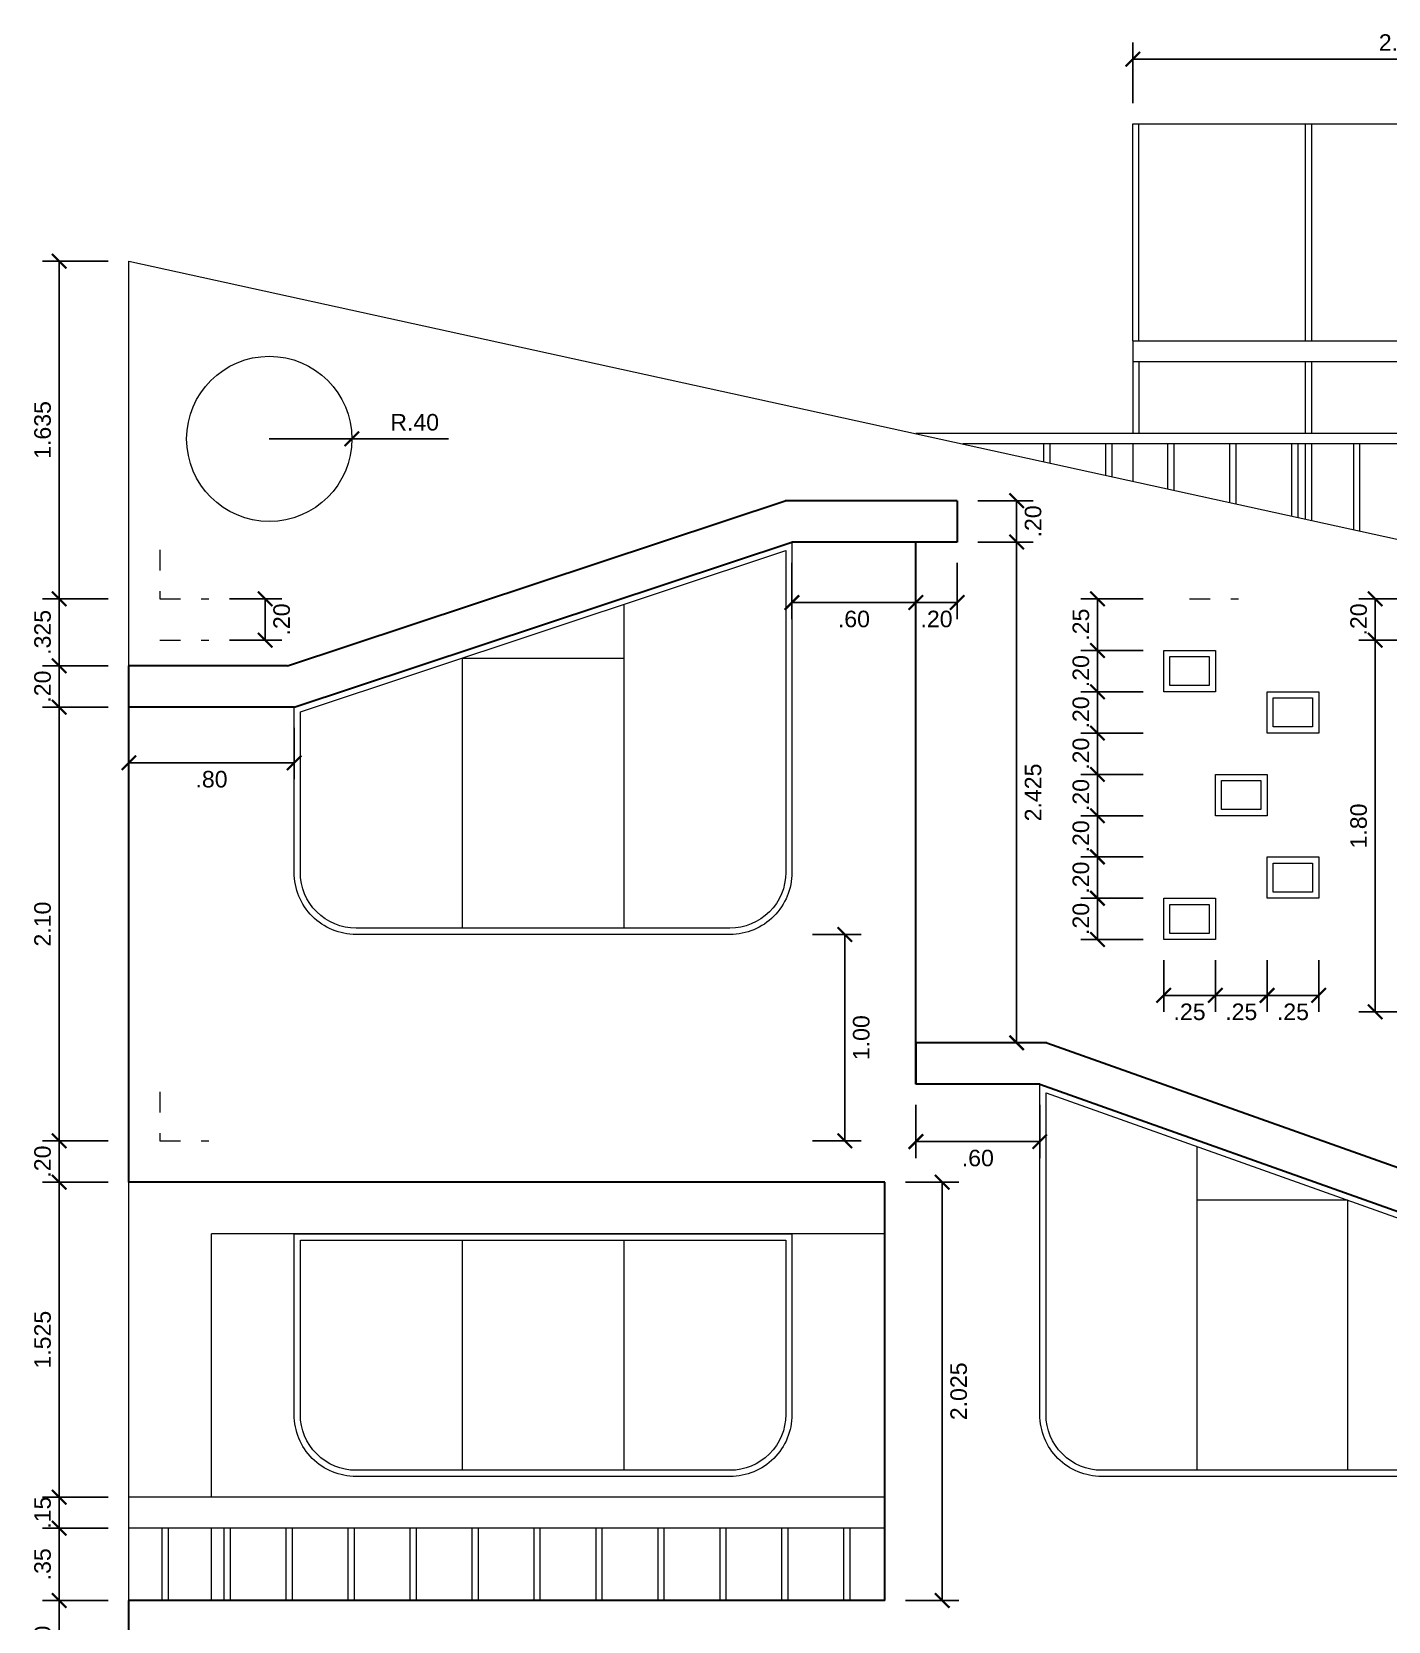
# Model space of a CAD drawing. Header units: millimetres. Extents: x 148 to 249, y 24 to 77.
# Drawn here: x 150.01 to 156.58, y 46.61 to 54.31 of the extents above; entities that cross this region are included whole.
import ezdxf

# ---------------------------------------------------------------- set-up
doc = ezdxf.new("R2010")
doc.units = ezdxf.units.MM
doc.header["$PDMODE"] = 32
doc.linetypes.add('HIDDEN2', pattern=[4.7625, 3.175, -1.5875])
doc.layers.get('0').update_dxf_attribs({"lineweight": 0})
doc.layers.get('Defpoints').update_dxf_attribs({"lineweight": 0})
for name, color, linetype, lineweight in [('A-Dims', 22, 'Continuous', 0), ('A-Hidden projection', 33, 'HIDDEN2', 0), ('A-Stair', 53, 'Continuous', 0), ('l3', 30, 'Continuous', 30)]:
    doc.layers.add(name, color=color, linetype=linetype, lineweight=lineweight)
doc.styles.add('ejes', font='swissel.ttf')
doc.dimstyles.new('DIM50', dxfattribs={"dimtxt": 0.08, "dimasz": 0.07, "dimexe": 0.08, "dimexo": 0.1, "dimgap": 0.04, "dimtad": 2, "dimzin": 4, "dimdsep": 46, "dimtxsty": 'ejes', "dimblk": 'ARCHTICK', "dimcen": 0.05, "dimadec": 0, "dimazin": 0, "dimtfac": 1, "dimtix": 1, "dimtmove": 0, "dimatfit": 3, "dimfxl": 0.08, "dimarcsym": 0})

# ---------------------------------------------------------------- blocks, each defined once
blk = doc.blocks.new('_ArchTick')
at = {"color": 0, "linetype": 'ByBlock', "const_width": 0.15}
blk.add_lwpolyline([(-0.5, -0.5), (0.5, 0.5)], dxfattribs=at)
blk = doc.blocks.new('*D125')
at = {"layer": 'A-Dims', "color": 0, "lineweight": -2}
for p, q in [((150.3796, 46.7102), (150.0619, 46.7102)), ((150.1419, 46.7102), (150.1419, 46.3102)), ((150.3796, 46.3102), (150.0619, 46.3102))]:
    blk.add_line(p, q, dxfattribs=at)
at = {"layer": 'Defpoints', "color": 0}
for p in [(150.4796, 46.7102), (150.1419, 46.3102), (150.4796, 46.3102)]:
    blk.add_point(p, dxfattribs=at)
at = {"layer": 'A-Dims', "color": 0, "lineweight": -2, "xscale": 0.07, "yscale": 0.07, "zscale": 0.07}
for p, rotation in [((150.1419, 46.7102), 90), ((150.1419, 46.3102), 270)]:
    blk.add_blockref('_ArchTick', p, dxfattribs=dict(at, rotation=rotation))
at = {"layer": 'A-Dims', "color": 0, "insert": (150.0619, 46.5102), "char_height": 0.08, "attachment_point": 5, "rotation": 90, "style": 'ejes'}
blk.add_mtext('.40', dxfattribs=at)
blk = doc.blocks.new('*D126')
at = {"layer": 'A-Dims', "color": 0, "lineweight": -2}
for p, q in [((150.3796, 47.0602), (150.0619, 47.0602)), ((150.1419, 47.0602), (150.1419, 46.7102)), ((150.3796, 46.7102), (150.0619, 46.7102))]:
    blk.add_line(p, q, dxfattribs=at)
at = {"layer": 'Defpoints', "color": 0}
for p in [(150.4796, 47.0602), (150.1419, 46.7102), (150.4796, 46.7102)]:
    blk.add_point(p, dxfattribs=at)
at = {"layer": 'A-Dims', "color": 0, "lineweight": -2, "xscale": 0.07, "yscale": 0.07, "zscale": 0.07}
for p, rotation in [((150.1419, 47.0602), 90), ((150.1419, 46.7102), 270)]:
    blk.add_blockref('_ArchTick', p, dxfattribs=dict(at, rotation=rotation))
at = {"layer": 'A-Dims', "color": 0, "insert": (150.0619, 46.8852), "char_height": 0.08, "attachment_point": 5, "rotation": 90, "style": 'ejes'}
blk.add_mtext('.35', dxfattribs=at)
blk = doc.blocks.new('*D127')
at = {"layer": 'A-Dims', "color": 0, "lineweight": -2}
for p, q in [((150.3796, 47.2102), (150.0619, 47.2102)), ((150.1419, 47.2102), (150.1419, 47.0602)), ((150.3796, 47.0602), (150.0619, 47.0602))]:
    blk.add_line(p, q, dxfattribs=at)
at = {"layer": 'Defpoints', "color": 0}
for p in [(150.4796, 47.2102), (150.1419, 47.0602), (150.4796, 47.0602)]:
    blk.add_point(p, dxfattribs=at)
at = {"layer": 'A-Dims', "color": 0, "lineweight": -2, "xscale": 0.07, "yscale": 0.07, "zscale": 0.07}
for p, rotation in [((150.1419, 47.2102), 270), ((150.1419, 47.0602), 90)]:
    blk.add_blockref('_ArchTick', p, dxfattribs=dict(at, rotation=rotation))
at = {"layer": 'A-Dims', "color": 0, "insert": (150.0619, 47.1352), "char_height": 0.08, "attachment_point": 5, "rotation": 90, "style": 'ejes'}
blk.add_mtext('.15', dxfattribs=at)
blk = doc.blocks.new('*D128')
at = {"layer": 'A-Dims', "color": 0, "lineweight": -2}
for p, q in [((150.3796, 48.7352), (150.0619, 48.7352)), ((150.1419, 48.7352), (150.1419, 47.2102)), ((150.3796, 47.2102), (150.0619, 47.2102))]:
    blk.add_line(p, q, dxfattribs=at)
at = {"layer": 'Defpoints', "color": 0}
for p in [(150.4796, 48.7352), (150.1419, 47.2102), (150.4796, 47.2102)]:
    blk.add_point(p, dxfattribs=at)
at = {"layer": 'A-Dims', "color": 0, "lineweight": -2, "xscale": 0.07, "yscale": 0.07, "zscale": 0.07}
for p, rotation in [((150.1419, 48.7352), 90), ((150.1419, 47.2102), 270)]:
    blk.add_blockref('_ArchTick', p, dxfattribs=dict(at, rotation=rotation))
at = {"layer": 'A-Dims', "color": 0, "insert": (150.0619, 47.9727), "char_height": 0.08, "attachment_point": 5, "rotation": 90, "style": 'ejes'}
blk.add_mtext('1.525', dxfattribs=at)
blk = doc.blocks.new('*D129')
at = {"layer": 'A-Dims', "color": 0, "lineweight": -2}
for p, q in [((150.3796, 51.0352), (150.0619, 51.0352)), ((150.1419, 51.0352), (150.1419, 48.9352)), ((150.3796, 48.9352), (150.0619, 48.9352))]:
    blk.add_line(p, q, dxfattribs=at)
at = {"layer": 'Defpoints', "color": 0}
for p in [(150.4796, 51.0352), (150.1419, 48.9352), (150.4796, 48.9352)]:
    blk.add_point(p, dxfattribs=at)
at = {"layer": 'A-Dims', "color": 0, "lineweight": -2, "xscale": 0.07, "yscale": 0.07, "zscale": 0.07}
for p, rotation in [((150.1419, 51.0352), 90), ((150.1419, 48.9352), 270)]:
    blk.add_blockref('_ArchTick', p, dxfattribs=dict(at, rotation=rotation))
at = {"layer": 'A-Dims', "color": 0, "insert": (150.0619, 49.9852), "char_height": 0.08, "attachment_point": 5, "rotation": 90, "style": 'ejes'}
blk.add_mtext('2.10', dxfattribs=at)
blk = doc.blocks.new('*D130')
at = {"layer": 'A-Dims', "color": 0, "lineweight": -2}
for p, q in [((150.3796, 48.9352), (150.0619, 48.9352)), ((150.1419, 48.9352), (150.1419, 48.7352)), ((150.3796, 48.7352), (150.0619, 48.7352))]:
    blk.add_line(p, q, dxfattribs=at)
at = {"layer": 'Defpoints', "color": 0}
for p in [(150.4796, 48.9352), (150.1419, 48.7352), (150.4796, 48.7352)]:
    blk.add_point(p, dxfattribs=at)
at = {"layer": 'A-Dims', "color": 0, "lineweight": -2, "xscale": 0.07, "yscale": 0.07, "zscale": 0.07}
for p, rotation in [((150.1419, 48.9352), 270), ((150.1419, 48.7352), 90)]:
    blk.add_blockref('_ArchTick', p, dxfattribs=dict(at, rotation=rotation))
at = {"layer": 'A-Dims', "color": 0, "insert": (150.0619, 48.8352), "char_height": 0.08, "attachment_point": 5, "rotation": 90, "style": 'ejes'}
blk.add_mtext('.20', dxfattribs=at)
blk = doc.blocks.new('*D131')
at = {"layer": 'A-Dims', "color": 0, "lineweight": -2}
for p, q in [((150.3796, 51.2352), (150.0619, 51.2352)), ((150.1419, 51.2352), (150.1419, 51.0352)), ((150.3796, 51.0352), (150.0619, 51.0352))]:
    blk.add_line(p, q, dxfattribs=at)
at = {"layer": 'Defpoints', "color": 0}
for p in [(150.4796, 51.2352), (150.1419, 51.0352), (150.4796, 51.0352)]:
    blk.add_point(p, dxfattribs=at)
at = {"layer": 'A-Dims', "color": 0, "lineweight": -2, "xscale": 0.07, "yscale": 0.07, "zscale": 0.07}
for p, rotation in [((150.1419, 51.2352), 270), ((150.1419, 51.0352), 90)]:
    blk.add_blockref('_ArchTick', p, dxfattribs=dict(at, rotation=rotation))
at = {"layer": 'A-Dims', "color": 0, "insert": (150.0619, 51.1352), "char_height": 0.08, "attachment_point": 5, "rotation": 90, "style": 'ejes'}
blk.add_mtext('.20', dxfattribs=at)
blk = doc.blocks.new('*D135')
at = {"layer": 'A-Dims', "color": 0, "lineweight": -2}
for p in [(151.1592, 52.3347), (152.0268, 52.3347)]:
    blk.add_line(p, (151.5592, 52.3347), dxfattribs=at)
at = {"layer": 'Defpoints', "color": 0}
for p in [(151.1592, 52.3347), (151.5592, 52.3347)]:
    blk.add_point(p, dxfattribs=at)
at = {"layer": 'A-Dims', "color": 0, "lineweight": -2, "xscale": 0.07, "yscale": 0.07, "zscale": 0.07, "rotation": 180.0000000000082}
blk.add_blockref('_ArchTick', (151.5592, 52.3347), dxfattribs=at)
at = {"layer": 'A-Dims', "color": 0, "insert": (151.863, 52.4147), "char_height": 0.08, "attachment_point": 5, "style": 'ejes'}
blk.add_mtext('R.40', dxfattribs=at)
blk = doc.blocks.new('*D137')
at = {"layer": 'A-Dims', "color": 0, "lineweight": -2}
for p, q in [((154.5896, 52.0352), (154.8574, 52.0352)), ((154.7774, 52.0352), (154.7774, 51.8352)), ((154.5896, 51.8352), (154.8574, 51.8352))]:
    blk.add_line(p, q, dxfattribs=at)
at = {"layer": 'Defpoints', "color": 0}
for p in [(154.4896, 52.0352), (154.4896, 51.8352), (154.7774, 51.8352)]:
    blk.add_point(p, dxfattribs=at)
at = {"layer": 'A-Dims', "color": 0, "lineweight": -2, "xscale": 0.07, "yscale": 0.07, "zscale": 0.07}
for p, rotation in [((154.7774, 52.0352), 270), ((154.7774, 51.8352), 90)]:
    blk.add_blockref('_ArchTick', p, dxfattribs=dict(at, rotation=rotation))
at = {"layer": 'A-Dims', "color": 0, "insert": (154.8574, 51.9352), "char_height": 0.08, "attachment_point": 5, "rotation": 90, "style": 'ejes'}
blk.add_mtext('.20', dxfattribs=at)
blk = doc.blocks.new('*D138')
at = {"layer": 'A-Dims', "color": 0, "lineweight": -2}
for p, q in [((154.5896, 51.8352), (154.8574, 51.8352)), ((154.7774, 49.4102), (154.7774, 51.8352)), ((154.5896, 49.4102), (154.8574, 49.4102))]:
    blk.add_line(p, q, dxfattribs=at)
at = {"layer": 'Defpoints', "color": 0}
for p in [(154.4896, 51.8352), (154.7774, 51.8352), (154.4896, 49.4102)]:
    blk.add_point(p, dxfattribs=at)
at = {"layer": 'A-Dims', "color": 0, "lineweight": -2, "xscale": 0.07, "yscale": 0.07, "zscale": 0.07}
for p, rotation in [((154.7774, 51.8352), 90), ((154.7774, 49.4102), 270)]:
    blk.add_blockref('_ArchTick', p, dxfattribs=dict(at, rotation=rotation))
at = {"layer": 'A-Dims', "color": 0, "insert": (154.8574, 50.6227), "char_height": 0.08, "attachment_point": 5, "rotation": 90, "style": 'ejes'}
blk.add_mtext('2.425', dxfattribs=at)
blk = doc.blocks.new('*D139')
at = {"layer": 'A-Dims', "color": 0, "lineweight": -2}
for p, q in [((150.3796, 51.5602), (150.0619, 51.5602)), ((150.1419, 51.5602), (150.1419, 51.2352)), ((150.3796, 51.2352), (150.0619, 51.2352))]:
    blk.add_line(p, q, dxfattribs=at)
at = {"layer": 'Defpoints', "color": 0}
for p in [(150.4796, 51.5602), (150.1419, 51.2352), (150.4796, 51.2352)]:
    blk.add_point(p, dxfattribs=at)
at = {"layer": 'A-Dims', "color": 0, "lineweight": -2, "xscale": 0.07, "yscale": 0.07, "zscale": 0.07}
for p, rotation in [((150.1419, 51.5602), 90), ((150.1419, 51.2352), 270)]:
    blk.add_blockref('_ArchTick', p, dxfattribs=dict(at, rotation=rotation))
at = {"layer": 'A-Dims', "color": 0, "insert": (150.0619, 51.3977), "char_height": 0.08, "attachment_point": 5, "rotation": 90, "style": 'ejes'}
blk.add_mtext('.325', dxfattribs=at)
blk = doc.blocks.new('*D140')
at = {"layer": 'A-Dims', "color": 0, "lineweight": -2}
for p, q in [((150.9668, 51.5602), (151.2193, 51.5602)), ((151.1393, 51.5602), (151.1393, 51.3602)), ((150.9668, 51.3602), (151.2193, 51.3602))]:
    blk.add_line(p, q, dxfattribs=at)
at = {"layer": 'Defpoints', "color": 0}
for p in [(150.8668, 51.5602), (150.8668, 51.3602), (151.1393, 51.3602)]:
    blk.add_point(p, dxfattribs=at)
at = {"layer": 'A-Dims', "color": 0, "lineweight": -2, "xscale": 0.07, "yscale": 0.07, "zscale": 0.07}
for p, rotation in [((151.1393, 51.5602), 270), ((151.1393, 51.3602), 90)]:
    blk.add_blockref('_ArchTick', p, dxfattribs=dict(at, rotation=rotation))
at = {"layer": 'A-Dims', "color": 0, "insert": (151.2193, 51.4602), "char_height": 0.08, "attachment_point": 5, "rotation": 90, "style": 'ejes'}
blk.add_mtext('.20', dxfattribs=at)
blk = doc.blocks.new('*D141')
at = {"layer": 'A-Dims', "color": 0, "lineweight": -2}
for p, q in [((150.3796, 53.1953), (150.0619, 53.1953)), ((150.1419, 53.1953), (150.1419, 51.5602)), ((150.3796, 51.5602), (150.0619, 51.5602))]:
    blk.add_line(p, q, dxfattribs=at)
at = {"layer": 'Defpoints', "color": 0}
for p in [(150.4796, 53.1953), (150.1419, 51.5602), (150.4796, 51.5602)]:
    blk.add_point(p, dxfattribs=at)
at = {"layer": 'A-Dims', "color": 0, "lineweight": -2, "xscale": 0.07, "yscale": 0.07, "zscale": 0.07}
for p, rotation in [((150.1419, 53.1953), 90), ((150.1419, 51.5602), 270)]:
    blk.add_blockref('_ArchTick', p, dxfattribs=dict(at, rotation=rotation))
at = {"layer": 'A-Dims', "color": 0, "insert": (150.0619, 52.3778), "char_height": 0.08, "attachment_point": 5, "rotation": 90, "style": 'ejes'}
blk.add_mtext('1.635', dxfattribs=at)
blk = doc.blocks.new('*D145')
at = {"layer": 'A-Dims', "color": 0, "lineweight": -2}
for p, q in [((156.6402, 51.3602), (156.4334, 51.3602)), ((156.5134, 51.3602), (156.5134, 49.5602)), ((156.6402, 49.5602), (156.4334, 49.5602))]:
    blk.add_line(p, q, dxfattribs=at)
at = {"layer": 'Defpoints', "color": 0}
for p in [(156.7402, 51.3602), (156.5134, 49.5602), (156.7402, 49.5602)]:
    blk.add_point(p, dxfattribs=at)
at = {"layer": 'A-Dims', "color": 0, "lineweight": -2, "xscale": 0.07, "yscale": 0.07, "zscale": 0.07}
for p, rotation in [((156.5134, 51.3602), 90), ((156.5134, 49.5602), 270)]:
    blk.add_blockref('_ArchTick', p, dxfattribs=dict(at, rotation=rotation))
at = {"layer": 'A-Dims', "color": 0, "insert": (156.4334, 50.4602), "char_height": 0.08, "attachment_point": 5, "rotation": 90, "style": 'ejes'}
blk.add_mtext('1.80', dxfattribs=at)
blk = doc.blocks.new('*D146')
at = {"layer": 'A-Dims', "color": 0, "lineweight": -2}
for p, q in [((156.6659, 51.5602), (156.4334, 51.5602)), ((156.5134, 51.5602), (156.5134, 51.3602)), ((156.6659, 51.3602), (156.4334, 51.3602))]:
    blk.add_line(p, q, dxfattribs=at)
at = {"layer": 'Defpoints', "color": 0}
for p in [(156.7659, 51.5602), (156.5134, 51.3602), (156.7659, 51.3602)]:
    blk.add_point(p, dxfattribs=at)
at = {"layer": 'A-Dims', "color": 0, "lineweight": -2, "xscale": 0.07, "yscale": 0.07, "zscale": 0.07}
for p, rotation in [((156.5134, 51.5602), 270), ((156.5134, 51.3602), 90)]:
    blk.add_blockref('_ArchTick', p, dxfattribs=dict(at, rotation=rotation))
at = {"layer": 'A-Dims', "color": 0, "insert": (156.4334, 51.4602), "char_height": 0.08, "attachment_point": 5, "rotation": 90, "style": 'ejes'}
blk.add_mtext('.20', dxfattribs=at)
blk = doc.blocks.new('*D148')
at = {"layer": 'A-Dims', "color": 0, "lineweight": -2}
for p, q in [((155.3896, 51.5602), (155.0887, 51.5602)), ((155.1687, 51.5602), (155.1687, 51.3102)), ((155.3896, 51.3102), (155.0887, 51.3102))]:
    blk.add_line(p, q, dxfattribs=at)
at = {"layer": 'Defpoints', "color": 0}
for p in [(155.4896, 51.5602), (155.1687, 51.3102), (155.4896, 51.3102)]:
    blk.add_point(p, dxfattribs=at)
at = {"layer": 'A-Dims', "color": 0, "lineweight": -2, "xscale": 0.07, "yscale": 0.07, "zscale": 0.07}
for p, rotation in [((155.1687, 51.5602), 90), ((155.1687, 51.3102), 270)]:
    blk.add_blockref('_ArchTick', p, dxfattribs=dict(at, rotation=rotation))
at = {"layer": 'A-Dims', "color": 0, "insert": (155.0887, 51.4352), "char_height": 0.08, "attachment_point": 5, "rotation": 90, "style": 'ejes'}
blk.add_mtext('.25', dxfattribs=at)
blk = doc.blocks.new('*D149')
at = {"layer": 'A-Dims', "color": 0, "lineweight": -2}
for p, q in [((155.3896, 51.3102), (155.0887, 51.3102)), ((155.1687, 51.1102), (155.1687, 51.3102)), ((155.3896, 51.1102), (155.0887, 51.1102))]:
    blk.add_line(p, q, dxfattribs=at)
at = {"layer": 'Defpoints', "color": 0}
for p in [(155.1687, 51.3102), (155.4896, 51.3102), (155.4896, 51.1102)]:
    blk.add_point(p, dxfattribs=at)
at = {"layer": 'A-Dims', "color": 0, "lineweight": -2, "xscale": 0.07, "yscale": 0.07, "zscale": 0.07}
for p, rotation in [((155.1687, 51.3102), 270), ((155.1687, 51.1102), 90)]:
    blk.add_blockref('_ArchTick', p, dxfattribs=dict(at, rotation=rotation))
at = {"layer": 'A-Dims', "color": 0, "insert": (155.0887, 51.2102), "char_height": 0.08, "attachment_point": 5, "rotation": 90, "style": 'ejes'}
blk.add_mtext('.20', dxfattribs=at)
blk = doc.blocks.new('*D150')
at = {"layer": 'A-Dims', "color": 0, "lineweight": -2}
for p, q in [((155.3896, 51.1102), (155.0887, 51.1102)), ((155.1687, 50.9102), (155.1687, 51.1102)), ((155.3896, 50.9102), (155.0887, 50.9102))]:
    blk.add_line(p, q, dxfattribs=at)
at = {"layer": 'Defpoints', "color": 0}
for p in [(155.1687, 51.1102), (155.4896, 51.1102), (155.4896, 50.9102)]:
    blk.add_point(p, dxfattribs=at)
at = {"layer": 'A-Dims', "color": 0, "lineweight": -2, "xscale": 0.07, "yscale": 0.07, "zscale": 0.07}
for p, rotation in [((155.1687, 51.1102), 270), ((155.1687, 50.9102), 90)]:
    blk.add_blockref('_ArchTick', p, dxfattribs=dict(at, rotation=rotation))
at = {"layer": 'A-Dims', "color": 0, "insert": (155.0887, 51.0102), "char_height": 0.08, "attachment_point": 5, "rotation": 90, "style": 'ejes'}
blk.add_mtext('.20', dxfattribs=at)
blk = doc.blocks.new('*D151')
at = {"layer": 'A-Dims', "color": 0, "lineweight": -2}
for p, q in [((155.3896, 50.9102), (155.0887, 50.9102)), ((155.1687, 50.7102), (155.1687, 50.9102)), ((155.3896, 50.7102), (155.0887, 50.7102))]:
    blk.add_line(p, q, dxfattribs=at)
at = {"layer": 'Defpoints', "color": 0}
for p in [(155.1687, 50.9102), (155.4896, 50.9102), (155.4896, 50.7102)]:
    blk.add_point(p, dxfattribs=at)
at = {"layer": 'A-Dims', "color": 0, "lineweight": -2, "xscale": 0.07, "yscale": 0.07, "zscale": 0.07}
for p, rotation in [((155.1687, 50.9102), 270), ((155.1687, 50.7102), 90)]:
    blk.add_blockref('_ArchTick', p, dxfattribs=dict(at, rotation=rotation))
at = {"layer": 'A-Dims', "color": 0, "insert": (155.0887, 50.8102), "char_height": 0.08, "attachment_point": 5, "rotation": 90, "style": 'ejes'}
blk.add_mtext('.20', dxfattribs=at)
blk = doc.blocks.new('*D152')
at = {"layer": 'A-Dims', "color": 0, "lineweight": -2}
for p, q in [((155.3896, 50.7102), (155.0887, 50.7102)), ((155.1687, 50.5102), (155.1687, 50.7102)), ((155.3896, 50.5102), (155.0887, 50.5102))]:
    blk.add_line(p, q, dxfattribs=at)
at = {"layer": 'Defpoints', "color": 0}
for p in [(155.1687, 50.7102), (155.4896, 50.7102), (155.4896, 50.5102)]:
    blk.add_point(p, dxfattribs=at)
at = {"layer": 'A-Dims', "color": 0, "lineweight": -2, "xscale": 0.07, "yscale": 0.07, "zscale": 0.07}
for p, rotation in [((155.1687, 50.7102), 270), ((155.1687, 50.5102), 90)]:
    blk.add_blockref('_ArchTick', p, dxfattribs=dict(at, rotation=rotation))
at = {"layer": 'A-Dims', "color": 0, "insert": (155.0887, 50.6102), "char_height": 0.08, "attachment_point": 5, "rotation": 90, "style": 'ejes'}
blk.add_mtext('.20', dxfattribs=at)
blk = doc.blocks.new('*D153')
at = {"layer": 'A-Dims', "color": 0, "lineweight": -2}
for p, q in [((155.3896, 50.5102), (155.0887, 50.5102)), ((155.1687, 50.3102), (155.1687, 50.5102)), ((155.3896, 50.3102), (155.0887, 50.3102))]:
    blk.add_line(p, q, dxfattribs=at)
at = {"layer": 'Defpoints', "color": 0}
for p in [(155.1687, 50.5102), (155.4896, 50.5102), (155.4896, 50.3102)]:
    blk.add_point(p, dxfattribs=at)
at = {"layer": 'A-Dims', "color": 0, "lineweight": -2, "xscale": 0.07, "yscale": 0.07, "zscale": 0.07}
for p, rotation in [((155.1687, 50.5102), 270), ((155.1687, 50.3102), 90)]:
    blk.add_blockref('_ArchTick', p, dxfattribs=dict(at, rotation=rotation))
at = {"layer": 'A-Dims', "color": 0, "insert": (155.0887, 50.4102), "char_height": 0.08, "attachment_point": 5, "rotation": 90, "style": 'ejes'}
blk.add_mtext('.20', dxfattribs=at)
blk = doc.blocks.new('*D154')
at = {"layer": 'A-Dims', "color": 0, "lineweight": -2}
for p, q in [((155.3896, 50.3102), (155.0887, 50.3102)), ((155.1687, 50.1102), (155.1687, 50.3102)), ((155.3896, 50.1102), (155.0887, 50.1102))]:
    blk.add_line(p, q, dxfattribs=at)
at = {"layer": 'Defpoints', "color": 0}
for p in [(155.1687, 50.3102), (155.4896, 50.3102), (155.4896, 50.1102)]:
    blk.add_point(p, dxfattribs=at)
at = {"layer": 'A-Dims', "color": 0, "lineweight": -2, "xscale": 0.07, "yscale": 0.07, "zscale": 0.07}
for p, rotation in [((155.1687, 50.3102), 270), ((155.1687, 50.1102), 90)]:
    blk.add_blockref('_ArchTick', p, dxfattribs=dict(at, rotation=rotation))
at = {"layer": 'A-Dims', "color": 0, "insert": (155.0887, 50.2102), "char_height": 0.08, "attachment_point": 5, "rotation": 90, "style": 'ejes'}
blk.add_mtext('.20', dxfattribs=at)
blk = doc.blocks.new('*D155')
at = {"layer": 'A-Dims', "color": 0, "lineweight": -2}
for p, q in [((155.3896, 50.1102), (155.0887, 50.1102)), ((155.1687, 49.9102), (155.1687, 50.1102)), ((155.3896, 49.9102), (155.0887, 49.9102))]:
    blk.add_line(p, q, dxfattribs=at)
at = {"layer": 'Defpoints', "color": 0}
for p in [(155.1687, 50.1102), (155.4896, 50.1102), (155.4896, 49.9102)]:
    blk.add_point(p, dxfattribs=at)
at = {"layer": 'A-Dims', "color": 0, "lineweight": -2, "xscale": 0.07, "yscale": 0.07, "zscale": 0.07}
for p, rotation in [((155.1687, 50.1102), 270), ((155.1687, 49.9102), 90)]:
    blk.add_blockref('_ArchTick', p, dxfattribs=dict(at, rotation=rotation))
at = {"layer": 'A-Dims', "color": 0, "insert": (155.0887, 50.0102), "char_height": 0.08, "attachment_point": 5, "rotation": 90, "style": 'ejes'}
blk.add_mtext('.20', dxfattribs=at)
blk = doc.blocks.new('*D156')
at = {"layer": 'A-Dims', "color": 0, "lineweight": -2}
for p, q in [((155.99, 49.8102), (155.99, 49.56)), ((156.24, 49.8102), (156.24, 49.56)), ((156.24, 49.64), (155.99, 49.64))]:
    blk.add_line(p, q, dxfattribs=at)
at = {"layer": 'Defpoints', "color": 0}
for p in [(155.99, 49.9102), (156.24, 49.9102), (155.99, 49.64)]:
    blk.add_point(p, dxfattribs=at)
at = {"layer": 'A-Dims', "color": 0, "lineweight": -2, "xscale": 0.07, "yscale": 0.07, "zscale": 0.07, "rotation": 180}
blk.add_blockref('_ArchTick', (155.99, 49.64), dxfattribs=at)
at = {"layer": 'A-Dims', "color": 0, "lineweight": -2, "xscale": 0.07, "yscale": 0.07, "zscale": 0.07}
blk.add_blockref('_ArchTick', (156.24, 49.64), dxfattribs=at)
at = {"layer": 'A-Dims', "color": 0, "insert": (156.115, 49.56), "char_height": 0.08, "attachment_point": 5, "style": 'ejes'}
blk.add_mtext('.25', dxfattribs=at)
blk = doc.blocks.new('*D157')
at = {"layer": 'A-Dims', "color": 0, "lineweight": -2}
for p, q in [((155.7396, 49.8102), (155.7396, 49.56)), ((155.99, 49.8102), (155.99, 49.56)), ((155.7396, 49.64), (155.99, 49.64))]:
    blk.add_line(p, q, dxfattribs=at)
at = {"layer": 'Defpoints', "color": 0}
for p in [(155.7396, 49.9102), (155.99, 49.9102), (155.99, 49.64)]:
    blk.add_point(p, dxfattribs=at)
at = {"layer": 'A-Dims', "color": 0, "lineweight": -2, "xscale": 0.07, "yscale": 0.07, "zscale": 0.07, "rotation": 180}
blk.add_blockref('_ArchTick', (155.7396, 49.64), dxfattribs=at)
at = {"layer": 'A-Dims', "color": 0, "lineweight": -2, "xscale": 0.07, "yscale": 0.07, "zscale": 0.07}
blk.add_blockref('_ArchTick', (155.99, 49.64), dxfattribs=at)
at = {"layer": 'A-Dims', "color": 0, "insert": (155.8648, 49.56), "char_height": 0.08, "attachment_point": 5, "style": 'ejes'}
blk.add_mtext('.25', dxfattribs=at)
blk = doc.blocks.new('*D158')
at = {"layer": 'A-Dims', "color": 0, "lineweight": -2}
for p, q in [((155.4896, 49.8102), (155.4896, 49.56)), ((155.7396, 49.8102), (155.7396, 49.56)), ((155.4896, 49.64), (155.7396, 49.64))]:
    blk.add_line(p, q, dxfattribs=at)
at = {"layer": 'Defpoints', "color": 0}
for p in [(155.4896, 49.9102), (155.7396, 49.9102), (155.7396, 49.64)]:
    blk.add_point(p, dxfattribs=at)
at = {"layer": 'A-Dims', "color": 0, "lineweight": -2, "xscale": 0.07, "yscale": 0.07, "zscale": 0.07, "rotation": 180}
blk.add_blockref('_ArchTick', (155.4896, 49.64), dxfattribs=at)
at = {"layer": 'A-Dims', "color": 0, "lineweight": -2, "xscale": 0.07, "yscale": 0.07, "zscale": 0.07}
blk.add_blockref('_ArchTick', (155.7396, 49.64), dxfattribs=at)
at = {"layer": 'A-Dims', "color": 0, "insert": (155.6146, 49.56), "char_height": 0.08, "attachment_point": 5, "style": 'ejes'}
blk.add_mtext('.25', dxfattribs=at)
blk = doc.blocks.new('*D165')
at = {"layer": 'A-Dims', "color": 0, "lineweight": -2}
for p, q in [((155.3396, 53.9602), (155.3396, 54.2535)), ((157.9396, 53.9602), (157.9396, 54.2535)), ((155.3396, 54.1735), (157.9396, 54.1735))]:
    blk.add_line(p, q, dxfattribs=at)
at = {"layer": 'Defpoints', "color": 0}
for p in [(157.9396, 54.1735), (155.3396, 53.8602), (157.9396, 53.8602)]:
    blk.add_point(p, dxfattribs=at)
at = {"layer": 'A-Dims', "color": 0, "lineweight": -2, "xscale": 0.07, "yscale": 0.07, "zscale": 0.07, "rotation": 180}
blk.add_blockref('_ArchTick', (155.3396, 54.1735), dxfattribs=at)
at = {"layer": 'A-Dims', "color": 0, "lineweight": -2, "xscale": 0.07, "yscale": 0.07, "zscale": 0.07}
blk.add_blockref('_ArchTick', (157.9396, 54.1735), dxfattribs=at)
at = {"layer": 'A-Dims', "color": 0, "insert": (156.6396, 54.2535), "char_height": 0.08, "attachment_point": 5, "style": 'ejes'}
blk.add_mtext('2.60', dxfattribs=at)
blk = doc.blocks.new('*D166')
at = {"layer": 'A-Dims', "color": 0, "lineweight": -2}
for p, q in [((154.2396, 48.7352), (154.4971, 48.7352)), ((154.4171, 48.7352), (154.4171, 46.7102)), ((154.2396, 46.7102), (154.4971, 46.7102))]:
    blk.add_line(p, q, dxfattribs=at)
at = {"layer": 'Defpoints', "color": 0}
for p in [(154.1396, 48.7352), (154.1396, 46.7102), (154.4171, 46.7102)]:
    blk.add_point(p, dxfattribs=at)
at = {"layer": 'A-Dims', "color": 0, "lineweight": -2, "xscale": 0.07, "yscale": 0.07, "zscale": 0.07}
for p, rotation in [((154.4171, 48.7352), 90), ((154.4171, 46.7102), 270)]:
    blk.add_blockref('_ArchTick', p, dxfattribs=dict(at, rotation=rotation))
at = {"layer": 'A-Dims', "color": 0, "insert": (154.4971, 47.7227), "char_height": 0.08, "attachment_point": 5, "rotation": 90, "style": 'ejes'}
blk.add_mtext('2.025', dxfattribs=at)
blk = doc.blocks.new('*D167')
at = {"layer": 'A-Dims', "color": 0, "lineweight": -2}
for p, q in [((150.4796, 50.9352), (150.4796, 50.6863)), ((151.2796, 50.9352), (151.2796, 50.6863)), ((150.4796, 50.7663), (151.2796, 50.7663))]:
    blk.add_line(p, q, dxfattribs=at)
at = {"layer": 'Defpoints', "color": 0}
for p in [(150.4796, 51.0352), (151.2796, 51.0352), (151.2796, 50.7663)]:
    blk.add_point(p, dxfattribs=at)
at = {"layer": 'A-Dims', "color": 0, "lineweight": -2, "xscale": 0.07, "yscale": 0.07, "zscale": 0.07, "rotation": 180}
blk.add_blockref('_ArchTick', (150.4796, 50.7663), dxfattribs=at)
at = {"layer": 'A-Dims', "color": 0, "lineweight": -2, "xscale": 0.07, "yscale": 0.07, "zscale": 0.07}
blk.add_blockref('_ArchTick', (151.2796, 50.7663), dxfattribs=at)
at = {"layer": 'A-Dims', "color": 0, "insert": (150.8796, 50.6863), "char_height": 0.08, "attachment_point": 5, "style": 'ejes'}
blk.add_mtext('.80', dxfattribs=at)
blk = doc.blocks.new('*D168')
at = {"layer": 'A-Dims', "color": 0, "lineweight": -2}
for p, q in [((153.6896, 51.7352), (153.6896, 51.4622)), ((154.2896, 51.7352), (154.2896, 51.4622)), ((153.6896, 51.5422), (154.2896, 51.5422))]:
    blk.add_line(p, q, dxfattribs=at)
at = {"layer": 'Defpoints', "color": 0}
for p in [(153.6896, 51.8352), (154.2896, 51.8352), (154.2896, 51.5422)]:
    blk.add_point(p, dxfattribs=at)
at = {"layer": 'A-Dims', "color": 0, "lineweight": -2, "xscale": 0.07, "yscale": 0.07, "zscale": 0.07, "rotation": 180}
blk.add_blockref('_ArchTick', (153.6896, 51.5422), dxfattribs=at)
at = {"layer": 'A-Dims', "color": 0, "lineweight": -2, "xscale": 0.07, "yscale": 0.07, "zscale": 0.07}
blk.add_blockref('_ArchTick', (154.2896, 51.5422), dxfattribs=at)
at = {"layer": 'A-Dims', "color": 0, "insert": (153.9896, 51.4622), "char_height": 0.08, "attachment_point": 5, "style": 'ejes'}
blk.add_mtext('.60', dxfattribs=at)
blk = doc.blocks.new('*D169')
at = {"layer": 'A-Dims', "color": 0, "lineweight": -2}
for p, q in [((154.2896, 51.7352), (154.2896, 51.4622)), ((154.4896, 51.7352), (154.4896, 51.4622)), ((154.4896, 51.5422), (154.2896, 51.5422))]:
    blk.add_line(p, q, dxfattribs=at)
at = {"layer": 'Defpoints', "color": 0}
for p in [(154.2896, 51.8352), (154.4896, 51.8352), (154.2896, 51.5422)]:
    blk.add_point(p, dxfattribs=at)
at = {"layer": 'A-Dims', "color": 0, "lineweight": -2, "xscale": 0.07, "yscale": 0.07, "zscale": 0.07}
blk.add_blockref('_ArchTick', (154.2896, 51.5422), dxfattribs=at)
at = {"layer": 'A-Dims', "color": 0, "lineweight": -2, "xscale": 0.07, "yscale": 0.07, "zscale": 0.07, "rotation": 180}
blk.add_blockref('_ArchTick', (154.4896, 51.5422), dxfattribs=at)
at = {"layer": 'A-Dims', "color": 0, "insert": (154.3896, 51.4622), "char_height": 0.08, "attachment_point": 5, "style": 'ejes'}
blk.add_mtext('.20', dxfattribs=at)
blk = doc.blocks.new('*D170')
at = {"layer": 'A-Dims', "color": 0, "lineweight": -2}
for p, q in [((154.2896, 49.1102), (154.2896, 48.8519)), ((154.8896, 49.1102), (154.8896, 48.8519)), ((154.8896, 48.9319), (154.2896, 48.9319))]:
    blk.add_line(p, q, dxfattribs=at)
at = {"layer": 'Defpoints', "color": 0}
for p in [(154.2896, 49.2102), (154.8896, 49.2102), (154.2896, 48.9319)]:
    blk.add_point(p, dxfattribs=at)
at = {"layer": 'A-Dims', "color": 0, "lineweight": -2, "xscale": 0.07, "yscale": 0.07, "zscale": 0.07, "rotation": 180}
blk.add_blockref('_ArchTick', (154.2896, 48.9319), dxfattribs=at)
at = {"layer": 'A-Dims', "color": 0, "lineweight": -2, "xscale": 0.07, "yscale": 0.07, "zscale": 0.07}
blk.add_blockref('_ArchTick', (154.8896, 48.9319), dxfattribs=at)
at = {"layer": 'A-Dims', "color": 0, "insert": (154.5896, 48.8519), "char_height": 0.08, "attachment_point": 5, "style": 'ejes'}
blk.add_mtext('.60', dxfattribs=at)
blk = doc.blocks.new('*D175')
at = {"layer": 'A-Dims', "color": 0, "lineweight": -2}
for p, q in [((153.7896, 49.9352), (154.0255, 49.9352)), ((153.9455, 49.9352), (153.9455, 48.9352)), ((153.7896, 48.9352), (154.0255, 48.9352))]:
    blk.add_line(p, q, dxfattribs=at)
at = {"layer": 'Defpoints', "color": 0}
for p in [(153.6896, 49.9352), (153.6896, 48.9352), (153.9455, 48.9352)]:
    blk.add_point(p, dxfattribs=at)
at = {"layer": 'A-Dims', "color": 0, "lineweight": -2, "xscale": 0.07, "yscale": 0.07, "zscale": 0.07}
for p, rotation in [((153.9455, 49.9352), 90), ((153.9455, 48.9352), 270)]:
    blk.add_blockref('_ArchTick', p, dxfattribs=dict(at, rotation=rotation))
at = {"layer": 'A-Dims', "color": 0, "insert": (154.0255, 49.4352), "char_height": 0.08, "attachment_point": 5, "rotation": 90, "style": 'ejes'}
blk.add_mtext('1.00', dxfattribs=at)

msp = doc.modelspace()

# ---------------------------------------------------------------- linework, layer by layer
at = {"layer": 'A-Hidden projection', "ltscale": 0.015}
for p, q in [((155.615, 51.5602), (155.8522, 51.5602)), ((150.6296, 51.3602), (150.8668, 51.3602))]:
    msp.add_line(p, q, dxfattribs=at)
for points in [[(150.6296, 51.7975), (150.6296, 51.5602), (150.8668, 51.5602)], [(150.6296, 49.1725), (150.6296, 48.9352), (150.8668, 48.9352)]]:
    msp.add_lwpolyline(points, dxfattribs=at)
at = {"layer": 'A-Stair', "color": 207}
for p, q in [((155.3396, 52.8102), (155.3396, 53.8602)), ((155.3396, 53.8602), (157.9396, 53.8602)), ((155.3696, 52.8102), (155.3696, 53.8602)), ((156.1762, 52.8102), (156.1762, 53.8602)), ((156.2062, 52.8102), (156.2062, 53.8602)), ((155.3396, 52.8102), (155.3396, 52.7102)), ((155.3396, 52.8102), (157.9396, 52.8102)), ((155.3396, 52.7102), (155.3396, 52.3602)), ((155.3396, 52.7102), (157.9396, 52.7102)), ((155.3696, 52.7102), (155.3696, 52.3602)), ((156.1762, 52.3602), (156.1762, 52.7102)), ((156.2062, 52.3602), (156.2062, 52.7102)), ((155.3396, 52.3102), (155.3396, 52.1301)), ((156.1762, 51.9467), (156.1762, 52.3102)), ((156.2062, 51.9401), (156.2062, 52.3102))]:
    msp.add_line(p, q, dxfattribs=at)
at = {"layer": 'A-Stair', "color": 53}
for p, q in [((150.4796, 51.2352), (150.4796, 53.1953)), ((150.4796, 53.1953), (157.9396, 51.5602)), ((150.4796, 46.7102), (150.4796, 48.7352)), ((154.1396, 48.4852), (150.8791, 48.4852)), ((150.8791, 47.2102), (150.8791, 48.4852)), ((150.8791, 46.7102), (150.8791, 47.0602))]:
    msp.add_line(p, q, dxfattribs=at)
at = {"layer": 'A-Stair', "color": 127}
for p, q in [((157.9396, 52.3602), (154.2896, 52.3602)), ((157.9396, 52.3102), (154.5177, 52.3102)), ((154.9096, 52.2243), (154.9096, 52.3102)), ((154.9396, 52.2178), (154.9396, 52.3102)), ((155.2096, 52.1586), (155.2096, 52.3102)), ((155.2396, 52.152), (155.2396, 52.3102)), ((155.5096, 52.0928), (155.5096, 52.3102)), ((155.5396, 52.0862), (155.5396, 52.3102)), ((155.8096, 52.0271), (155.8096, 52.3102)), ((155.8396, 52.0205), (155.8396, 52.3102)), ((156.1096, 51.9613), (156.1096, 52.3102)), ((156.1396, 51.9547), (156.1396, 52.3102)), ((156.4096, 51.8956), (156.4096, 52.3102)), ((156.4396, 51.889), (156.4396, 52.3102)), ((154.1396, 47.2102), (150.4796, 47.2102)), ((154.1396, 47.0602), (150.4796, 47.0602)), ((150.6413, 46.7102), (150.6413, 47.0602)), ((150.6713, 46.7102), (150.6713, 47.0602)), ((150.9413, 46.7102), (150.9413, 47.0602)), ((150.9713, 46.7102), (150.9713, 47.0602)), ((151.2413, 46.7102), (151.2413, 47.0602)), ((151.2713, 46.7102), (151.2713, 47.0602)), ((151.5413, 46.7102), (151.5413, 47.0602)), ((151.5713, 46.7102), (151.5713, 47.0602)), ((151.8413, 46.7102), (151.8413, 47.0602)), ((151.8713, 46.7102), (151.8713, 47.0602)), ((152.1413, 46.7102), (152.1413, 47.0602)), ((152.1713, 46.7102), (152.1713, 47.0602)), ((152.4413, 46.7102), (152.4413, 47.0602)), ((152.4713, 46.7102), (152.4713, 47.0602)), ((152.7413, 46.7102), (152.7413, 47.0602)), ((152.7713, 46.7102), (152.7713, 47.0602)), ((153.0413, 46.7102), (153.0413, 47.0602)), ((153.0713, 46.7102), (153.0713, 47.0602)), ((153.3413, 46.7102), (153.3413, 47.0602)), ((153.3713, 46.7102), (153.3713, 47.0602)), ((153.6413, 46.7102), (153.6413, 47.0602)), ((153.6713, 46.7102), (153.6713, 47.0602)), ((153.9413, 46.7102), (153.9413, 47.0602)), ((153.9713, 46.7102), (153.9713, 47.0602))]:
    msp.add_line(p, q, dxfattribs=at)
at = {"layer": 'A-Stair'}
for p, q in [((152.8762, 51.5336), (152.8762, 49.9652)), ((152.0929, 51.2736), (152.0929, 49.9652)), ((152.0929, 51.2736), (152.8762, 51.2736)), ((155.6496, 48.9082), (155.6496, 47.3402)), ((156.3796, 48.6486), (155.6496, 48.6486)), ((156.3796, 48.6486), (156.3796, 47.3402)), ((152.0929, 48.4552), (152.0929, 47.3402)), ((152.8762, 48.4552), (152.8762, 47.3402))]:
    msp.add_line(p, q, dxfattribs=at)
at = {"layer": 'A-Stair', "color": 13}
for points in [[(153.6896, 51.8352), (153.6896, 50.2352, -0.414214), (153.3896, 49.9352), (151.5796, 49.9352, -0.414214), (151.2796, 50.2352), (151.2796, 51.0352), (153.6896, 51.8352)], [(157.1396, 48.4102), (157.1396, 47.6102, -0.414214), (156.8396, 47.3102), (155.1896, 47.3102, -0.414214), (154.8896, 47.6102), (154.8896, 49.2102), (157.1396, 48.4102)]]:
    msp.add_lwpolyline(points, format="xyb", dxfattribs=at)
at = {"layer": 'A-Stair', "color": 53}
for points in [[(153.6596, 51.7936), (153.6596, 50.2352, -0.414214), (153.3896, 49.9652), (151.5796, 49.9652, -0.414214), (151.3096, 50.2352), (151.3096, 51.0136)], [(157.1096, 48.389), (157.1096, 47.6102, -0.414214), (156.8396, 47.3402), (155.1896, 47.3402, -0.414214), (154.9196, 47.6102), (154.9196, 49.1677)], [(153.3896, 47.3402), (151.5796, 47.3402, -0.414214), (151.3096, 47.6102), (151.3096, 48.4552), (153.6596, 48.4552), (153.6596, 47.6102, -0.414214)]]:
    msp.add_lwpolyline(points, format="xyb", close=True, dxfattribs=at)
at = {"layer": 'A-Stair', "color": 13}
for points in [[(155.7396, 51.1102), (155.4896, 51.1102), (155.4896, 51.3102), (155.7396, 51.3102)], [(156.24, 50.9102), (155.99, 50.9102), (155.99, 51.1102), (156.24, 51.1102)], [(155.99, 50.5102), (155.74, 50.5102), (155.74, 50.7102), (155.99, 50.7102)], [(156.24, 50.1102), (155.99, 50.1102), (155.99, 50.3102), (156.24, 50.3102)], [(155.7396, 49.9102), (155.4896, 49.9102), (155.4896, 50.1102), (155.7396, 50.1102)]]:
    msp.add_lwpolyline(points, close=True, dxfattribs=at)
at = {"layer": 'A-Stair', "color": 53}
for points in [[(155.7096, 51.1402), (155.5196, 51.1402), (155.5196, 51.2802), (155.7096, 51.2802)], [(156.21, 50.9402), (156.02, 50.9402), (156.02, 51.0802), (156.21, 51.0802)], [(155.96, 50.5402), (155.77, 50.5402), (155.77, 50.6802), (155.96, 50.6802)], [(156.21, 50.1402), (156.02, 50.1402), (156.02, 50.2802), (156.21, 50.2802)], [(155.7096, 49.9402), (155.5196, 49.9402), (155.5196, 50.0802), (155.7096, 50.0802)]]:
    msp.add_lwpolyline(points, close=True, dxfattribs=at)
at = {"layer": 'A-Stair', "color": 13}
msp.add_lwpolyline([(153.3896, 47.3102), (151.5796, 47.3102, -0.414214), (151.2796, 47.6102), (151.2796, 48.4852), (153.6896, 48.4852), (153.6896, 47.6102, -0.414214)], format="xyb", close=True, dxfattribs=at)
at = {"layer": 'A-Stair', "color": 53}
msp.add_circle((151.1592, 52.3347), 0.4, dxfattribs=at)
at = {"layer": 'l3'}
for p, q in [((151.2472, 51.2352), (153.6572, 52.0352)), ((154.4896, 52.0352), (153.6572, 52.0352)), ((154.4896, 52.0352), (154.4896, 51.8352)), ((151.2796, 51.0352), (153.6896, 51.8352)), ((154.4896, 51.8352), (153.6896, 51.8352)), ((154.2896, 49.2102), (154.2896, 51.8352)), ((150.4796, 48.7352), (150.4796, 51.2352)), ((151.2472, 51.2352), (150.4796, 51.2352)), ((151.2796, 51.0352), (150.4796, 51.0352)), ((154.9241, 49.4102), (154.2896, 49.4102)), ((154.2896, 49.4102), (154.2896, 49.2102)), ((154.9241, 49.4102), (157.1741, 48.6102)), ((154.8896, 49.2102), (154.2896, 49.2102)), ((154.8896, 49.2102), (157.1396, 48.4102)), ((154.1396, 48.7352), (150.4796, 48.7352)), ((154.1396, 46.7102), (154.1396, 48.7352)), ((154.1396, 46.7102), (150.4796, 46.7102)), ((150.4796, 46.1102), (150.4796, 46.7102))]:
    msp.add_line(p, q, dxfattribs=at)

# ---------------------------------------------------------------- dimensions: what is measured, and where the dimension line sits
at = {"layer": 'A-Dims'}
for base, p1, p2, picture, middle in [((157.9396, 54.1735), (155.3396, 53.8602), (157.9396, 53.8602), '*D165', (156.6396, 54.2535)), ((154.2896, 51.5422), (153.6896, 51.8352), (154.2896, 51.8352), '*D168', (153.9896, 51.4622)), ((154.2896, 51.5422), (154.4896, 51.8352), (154.2896, 51.8352), '*D169', (154.3896, 51.4622)), ((151.2796, 50.7663), (150.4796, 51.0352), (151.2796, 51.0352), '*D167', (150.8796, 50.6863)), ((155.7396, 49.64), (155.4896, 49.9102), (155.7396, 49.9102), '*D158', (155.6146, 49.56)), ((155.99, 49.64), (155.7396, 49.9102), (155.99, 49.9102), '*D157', (155.8648, 49.56)), ((155.99, 49.64), (156.24, 49.9102), (155.99, 49.9102), '*D156', (156.115, 49.56)), ((154.2896, 48.9319), (154.8896, 49.2102), (154.2896, 49.2102), '*D170', (154.5896, 48.8519))]:
    dim = msp.add_linear_dim(base=base, p1=p1, p2=p2, dimstyle='DIM50', dxfattribs=at)
    dim.commit()
    dim.dimension.update_dxf_attribs({"geometry": picture, "text_midpoint": middle})
for base, p1, p2, text, picture, middle in [((150.1419, 51.5602), (150.4796, 53.1953), (150.4796, 51.5602), '1.635', '*D141', (150.0619, 52.3778)), ((154.7774, 51.8352), (154.4896, 49.4102), (154.4896, 51.8352), '2.425', '*D138', (154.8574, 50.6227)), ((150.1419, 51.2352), (150.4796, 51.5602), (150.4796, 51.2352), '.325', '*D139', (150.0619, 51.3977)), ((150.1419, 47.2102), (150.4796, 48.7352), (150.4796, 47.2102), '1.525', '*D128', (150.0619, 47.9727)), ((154.4171, 46.7102), (154.1396, 48.7352), (154.1396, 46.7102), '2.025', '*D166', (154.4971, 47.7227))]:
    dim = msp.add_linear_dim(base=base, p1=p1, p2=p2, angle=90, text=text, dimstyle='DIM50', dxfattribs=at)
    dim.commit()
    dim.dimension.update_dxf_attribs({"geometry": picture, "text_midpoint": middle})
dim = msp.add_radius_dim(center=(151.1592, 52.3347), mpoint=(151.5592, 52.3347), dimstyle='DIM50', dxfattribs=at)
dim.commit()
dim.dimension.update_dxf_attribs({"geometry": '*D135', "text_midpoint": (151.863, 52.4147)})
for base, p1, p2, picture, middle in [((154.7774, 51.8352), (154.4896, 52.0352), (154.4896, 51.8352), '*D137', (154.8574, 51.9352)), ((151.1393, 51.3602), (150.8668, 51.5602), (150.8668, 51.3602), '*D140', (151.2193, 51.4602)), ((155.1687, 51.3102), (155.4896, 51.5602), (155.4896, 51.3102), '*D148', (155.0887, 51.4352)), ((156.5134, 51.3602), (156.7659, 51.5602), (156.7659, 51.3602), '*D146', (156.4334, 51.4602)), ((155.1687, 51.3102), (155.4896, 51.1102), (155.4896, 51.3102), '*D149', (155.0887, 51.2102)), ((156.5134, 49.5602), (156.7402, 51.3602), (156.7402, 49.5602), '*D145', (156.4334, 50.4602)), ((150.1419, 51.0352), (150.4796, 51.2352), (150.4796, 51.0352), '*D131', (150.0619, 51.1352)), ((155.1687, 51.1102), (155.4896, 50.9102), (155.4896, 51.1102), '*D150', (155.0887, 51.0102)), ((150.1419, 48.9352), (150.4796, 51.0352), (150.4796, 48.9352), '*D129', (150.0619, 49.9852)), ((155.1687, 50.9102), (155.4896, 50.7102), (155.4896, 50.9102), '*D151', (155.0887, 50.8102)), ((155.1687, 50.7102), (155.4896, 50.5102), (155.4896, 50.7102), '*D152', (155.0887, 50.6102)), ((155.1687, 50.5102), (155.4896, 50.3102), (155.4896, 50.5102), '*D153', (155.0887, 50.4102)), ((155.1687, 50.3102), (155.4896, 50.1102), (155.4896, 50.3102), '*D154', (155.0887, 50.2102)), ((155.1687, 50.1102), (155.4896, 49.9102), (155.4896, 50.1102), '*D155', (155.0887, 50.0102)), ((153.9455, 48.9352), (153.6896, 49.9352), (153.6896, 48.9352), '*D175', (154.0255, 49.4352)), ((150.1419, 48.7352), (150.4796, 48.9352), (150.4796, 48.7352), '*D130', (150.0619, 48.8352)), ((150.1419, 47.0602), (150.4796, 47.2102), (150.4796, 47.0602), '*D127', (150.0619, 47.1352)), ((150.1419, 46.7102), (150.4796, 47.0602), (150.4796, 46.7102), '*D126', (150.0619, 46.8852)), ((150.1419, 46.3102), (150.4796, 46.7102), (150.4796, 46.3102), '*D125', (150.0619, 46.5102))]:
    dim = msp.add_linear_dim(base=base, p1=p1, p2=p2, angle=90, dimstyle='DIM50', dxfattribs=at)
    dim.commit()
    dim.dimension.update_dxf_attribs({"geometry": picture, "text_midpoint": middle})

doc.saveas('drawing.dxf')
